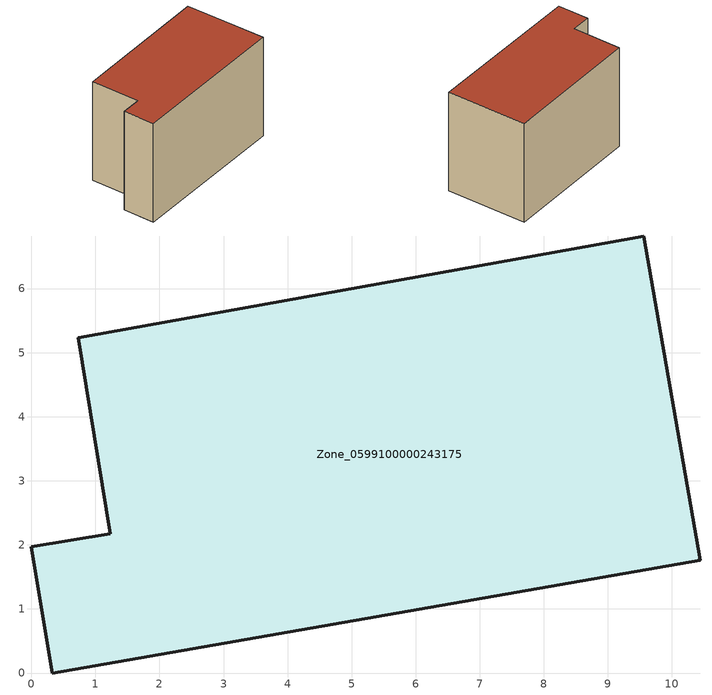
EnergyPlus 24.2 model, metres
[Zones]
Zone_0599100000243175
 floor ground (C_G): 0,1.97 1.23,2.17 0.73,5.23 9.56,6.82 10.44,1.76 0.33,0 z0
 wall outside (C_F): 1.23,2.17 0,1.97 0.33,0 10.44,1.76 9.56,6.82 0.73,5.23 1.23,2.17 z0:6.6
 roof outside (C_R): 9.56,6.82 0.73,5.23 1.23,2.17 0,1.97 0.33,0 10.44,1.76 z6.6
[BUILDING]
Pand.0599100000243175: North Axis=0; Terrain=City; Loads Convergence Tolerance Value=0.04; Temperature Convergence Tolerance Value=0.4; Solar Distribution=FullExterior; Maximum Number of Warmup Days=25; Minimum Number of Warmup Days=1
[Site:Location]
Rotterdam.The.Hague.AP_ZH_NLD Design_Conditions: Latitude=51.96; Longitude=4.45; Time Zone=1; Elevation=-4.5
[SITE:GROUNDTEMPERATURE:BUILDINGSURFACE]
18, 18, 18, 18, 18, 18, 18, 18, 18, 18, 18, 18
[MATERIAL] Thermal Absorptance=0.9; Solar Absorptance=0.7; Visible Absorptance=0.7
Name | Roughness | Thickness | Conductivity | Density | Specific Heat
G.TI.1946 | MediumSmooth | 0.15 | 1 | 540 | 1210
F.TI.1946 | Rough | 0.3 | 0.857143 | 1920 | 840
R.TI.1946 | MediumRough | 0.2 | 0.1 | 1500 | 1000
[CONSTRUCTION]
C_G: G.TI.1946
C_F: F.TI.1946
C_R: R.TI.1946
[ZONE]
Zone_0599100000243175: Type=1; Multiplier=1; Ceiling Height=Autocalculate; Volume=Autocalculate; Floor Area=autocalculate; Part of Total Floor Area=Yes
[ZONEINFILTRATION:DESIGNFLOWRATE]
Infil_Zone_0599100000243175: Zone or ZoneList or Space or SpaceList=Zone_0599100000243175; Schedule=AlwaysOn; Design Flow Rate Calculation Method=Flow/Area; Flow Rate per Floor Area=0.003; Constant Term Coefficient=1; Temperature Term Coefficient=0; Velocity Term Coefficient=0; Velocity Squared Term Coefficient=0
[HVACTEMPLATE:ZONE:IDEALLOADSAIRSYSTEM]
Zone_0599100000243175: Maximum Heating Supply Air Temperature=50; Minimum Cooling Supply Air Temperature=13; Maximum Heating Supply Air Humidity Ratio=0.0156; Minimum Cooling Supply Air Humidity Ratio=0.0077; Heating Limit=NoLimit; Cooling Limit=NoLimit; Dehumidification Control Type=ConstantSensibleHeatRatio; Cooling Sensible Heat Ratio=0.7; Dehumidification Setpoint=60; Humidification Control Type=None; Humidification Setpoint=30; Outdoor Air Method=None; Outdoor Air Flow Rate per Person=0.00944; Outdoor Air Flow Rate per Zone Floor Area=0; Outdoor Air Flow Rate per Zone=0; Demand Controlled Ventilation Type=None; Outdoor Air Economizer Type=NoEconomizer; Heat Recovery Type=None; Sensible Heat Recovery Effectiveness=0.7; Latent Heat Recovery Effectiveness=0.65
[ZONECONTROL:THERMOSTAT]
ThermostatControl_Zone_0599100000243175: Zone or ZoneList=Zone_0599100000243175; Control Type Schedule=DualSetpointControlType; Control 1=Thermostat_Zone_0599100000243175; Temperature Difference Between Cutout And Setpoint=0
[THERMOSTATSETPOINT:DUALSETPOINT]
Thermostat_Zone_0599100000243175: Heating Setpoint Temperature Schedule=HeatingSetpoint_Zone_0599100000243175; Cooling Setpoint Temperature Schedule=CoolingSetpoint_Zone_0599100000243175
[SCHEDULE:COMPACT]
HeatingSetpoint_Zone_0599100000243175: Through: 12/31, For: AllDays, Until: 24:00, 21
CoolingSetpoint_Zone_0599100000243175: Through: 12/31, For: AllDays, Until: 24:00, 24
DualSetpointControlType: Through: 12/31, For: AllDays, Until: 24:00, 4
AlwaysOn: Through: 12/31, For: AllDays, Until: 24:00, 1
